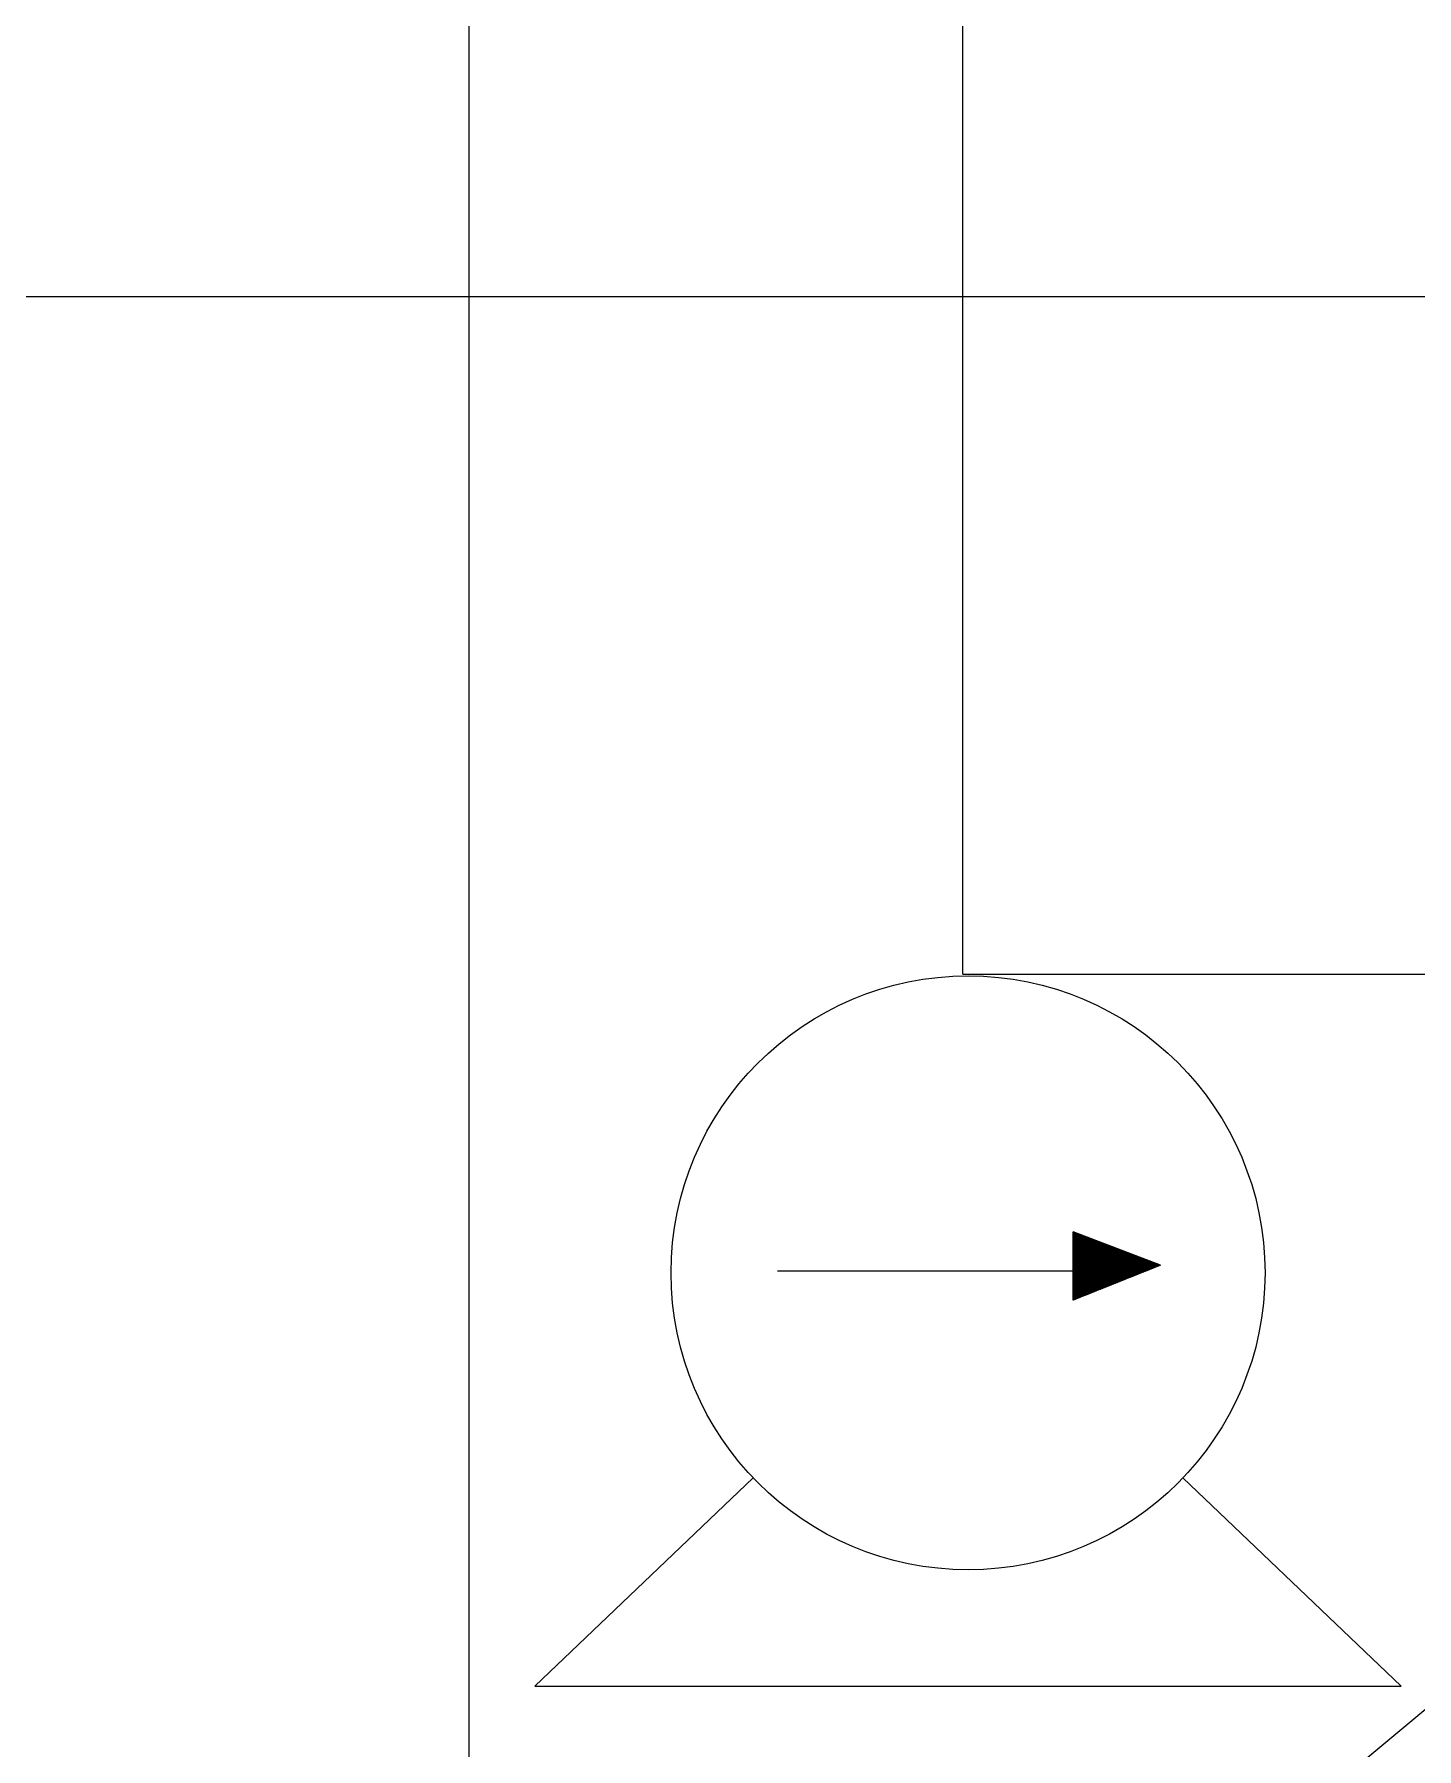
# Model space of a CAD drawing. Extents: x -22909.9 to -22897.8, y -4.7 to 4.1.
# Drawn here: x -22904.4469 to -22904.1653, y 0.3688 to 0.7179 of the extents above; entities that cross this region are included whole.
import ezdxf

# ---------------------------------------------------------------- set-up
doc = ezdxf.new("R2010")
doc.units = 0
doc.header["$MEASUREMENT"] = 0
doc.linetypes.add('DASHDOT', pattern=[1, 0.5, -0.25, 0, -0.25])
doc.layers.get('0').update_dxf_attribs({"linetype": 'CONTINUOUS'})
for name, color, linetype in [('DESCARGA', 5, 'CONTINUOUS'), ('DIB-018', 6, 'CONTINUOUS'), ('DIB-065', 4, 'CONTINUOUS')]:
    doc.layers.add(name, color=color, linetype=linetype)

# ---------------------------------------------------------------- blocks, each defined once
blk = doc.blocks.new('*X2')
at = {"color": 0}
for p, q in [((2.9814, 7.9321), (3.0087, 7.9593)), ((2.9819, 7.9334), (3.0085, 7.96)), ((2.9823, 7.9347), (3.0083, 7.9607)), ((2.9828, 7.9361), (3.0081, 7.9614)), ((2.9832, 7.9374), (3.0079, 7.962)), ((2.9837, 7.9387), (3.0077, 7.9627)), ((2.9841, 7.94), (3.0074, 7.9634)), ((2.9845, 7.9414), (3.0072, 7.9641)), ((2.985, 7.9427), (3.007, 7.9647)), ((2.9854, 7.944), (3.0068, 7.9654)), ((2.9859, 7.9453), (3.0066, 7.9661)), ((2.9863, 7.9467), (3.0064, 7.9667)), ((2.9867, 7.948), (3.0062, 7.9674)), ((2.9872, 7.9493), (3.006, 7.9681)), ((2.9876, 7.9506), (3.0057, 7.9688)), ((2.9881, 7.952), (3.0055, 7.9694)), ((2.9885, 7.9533), (3.0053, 7.9701)), ((2.989, 7.9546), (3.0051, 7.9708)), ((2.9894, 7.9559), (3.0049, 7.9714)), ((2.9898, 7.9573), (3.0047, 7.9721)), ((2.9903, 7.9586), (3.0045, 7.9728)), ((2.9907, 7.9599), (3.0043, 7.9735)), ((2.9912, 7.9612), (3.004, 7.9741)), ((2.9916, 7.9626), (3.0038, 7.9748)), ((2.992, 7.9639), (3.0036, 7.9755)), ((2.9925, 7.9652), (3.0034, 7.9761)), ((2.9929, 7.9665), (3.0032, 7.9768)), ((2.9934, 7.9679), (3.003, 7.9775)), ((2.9938, 7.9692), (3.0028, 7.9782)), ((2.9943, 7.9705), (3.0026, 7.9788)), ((2.9947, 7.9718), (3.0023, 7.9795)), ((2.9951, 7.9732), (3.0021, 7.9802)), ((2.9956, 7.9745), (3.0019, 7.9808)), ((2.996, 7.9758), (3.0017, 7.9815)), ((2.9965, 7.9771), (3.0015, 7.9822)), ((2.9969, 7.9785), (3.0013, 7.9829)), ((2.9973, 7.9798), (3.0011, 7.9835)), ((2.9978, 7.9811), (3.0009, 7.9842)), ((2.9982, 7.9824), (3.0006, 7.9849)), ((2.9987, 7.9838), (3.0004, 7.9855)), ((2.9991, 7.9851), (3.0002, 7.9862)), ((2.9996, 7.9864), (3, 7.9869)), ((2.9598, 7.8671), (3.0191, 7.9264)), ((2.9603, 7.8685), (3.0189, 7.9271)), ((2.9607, 7.8698), (3.0187, 7.9278)), ((2.9611, 7.8711), (3.0185, 7.9285)), ((2.9616, 7.8724), (3.0183, 7.9291)), ((2.962, 7.8738), (3.0181, 7.9298)), ((2.9625, 7.8751), (3.0178, 7.9305)), ((2.9629, 7.8764), (3.0176, 7.9311)), ((2.9633, 7.8777), (3.0174, 7.9318)), ((2.9638, 7.8791), (3.0172, 7.9325)), ((2.9642, 7.8804), (3.017, 7.9332)), ((2.9647, 7.8817), (3.0168, 7.9338)), ((2.9651, 7.883), (3.0166, 7.9345)), ((2.9656, 7.8844), (3.0164, 7.9352)), ((2.966, 7.8857), (3.0162, 7.9358)), ((2.9664, 7.887), (3.0159, 7.9365)), ((2.9669, 7.8883), (3.0157, 7.9372)), ((2.9673, 7.8897), (3.0155, 7.9379)), ((2.9678, 7.891), (3.0153, 7.9385)), ((2.9682, 7.8923), (3.0151, 7.9392)), ((2.9686, 7.8936), (3.0149, 7.9399)), ((2.9691, 7.895), (3.0147, 7.9405)), ((2.9695, 7.8963), (3.0145, 7.9412)), ((2.97, 7.8976), (3.0142, 7.9419)), ((2.9704, 7.8989), (3.014, 7.9426)), ((2.9708, 7.9003), (3.0138, 7.9432)), ((2.9713, 7.9016), (3.0136, 7.9439)), ((2.9717, 7.9029), (3.0134, 7.9446)), ((2.9722, 7.9042), (3.0132, 7.9452)), ((2.9726, 7.9056), (3.013, 7.9459)), ((2.9731, 7.9069), (3.0128, 7.9466)), ((2.9735, 7.9082), (3.0125, 7.9473)), ((2.9739, 7.9095), (3.0123, 7.9479)), ((2.9744, 7.9109), (3.0121, 7.9486)), ((2.9748, 7.9122), (3.0119, 7.9493)), ((2.9753, 7.9135), (3.0117, 7.9499)), ((2.9757, 7.9148), (3.0115, 7.9506)), ((2.9761, 7.9162), (3.0113, 7.9513)), ((2.9766, 7.9175), (3.0111, 7.952)), ((2.977, 7.9188), (3.0108, 7.9526)), ((2.9775, 7.9201), (3.0106, 7.9533)), ((2.9779, 7.9215), (3.0104, 7.954)), ((2.9784, 7.9228), (3.0102, 7.9546)), ((2.9788, 7.9241), (3.01, 7.9553)), ((2.9792, 7.9255), (3.0098, 7.956)), ((2.9797, 7.9268), (3.0096, 7.9567)), ((2.9801, 7.9281), (3.0094, 7.9573)), ((2.9806, 7.9294), (3.0091, 7.958)), ((2.981, 7.9308), (3.0089, 7.9587)), ((2.9382, 7.8022), (3.0295, 7.8935)), ((2.9386, 7.8035), (3.0293, 7.8942)), ((2.9391, 7.8048), (3.0291, 7.8949)), ((2.9395, 7.8062), (3.0289, 7.8956)), ((2.9399, 7.8075), (3.0287, 7.8962)), ((2.9404, 7.8088), (3.0285, 7.8969)), ((2.9408, 7.8101), (3.0283, 7.8976)), ((2.9413, 7.8115), (3.028, 7.8982)), ((2.9417, 7.8128), (3.0278, 7.8989)), ((2.9421, 7.8141), (3.0276, 7.8996)), ((2.9426, 7.8154), (3.0274, 7.9003)), ((2.943, 7.8168), (3.0272, 7.9009)), ((2.9435, 7.8181), (3.027, 7.9016)), ((2.9439, 7.8194), (3.0268, 7.9023)), ((2.9444, 7.8207), (3.0266, 7.9029)), ((2.9448, 7.8221), (3.0263, 7.9036)), ((2.9452, 7.8234), (3.0261, 7.9043)), ((2.9457, 7.8247), (3.0259, 7.905)), ((2.9461, 7.826), (3.0257, 7.9056)), ((2.9466, 7.8274), (3.0255, 7.9063)), ((2.947, 7.8287), (3.0253, 7.907)), ((2.9474, 7.83), (3.0251, 7.9076)), ((2.9479, 7.8313), (3.0249, 7.9083)), ((2.9483, 7.8327), (3.0246, 7.909)), ((2.9488, 7.834), (3.0244, 7.9097)), ((2.9492, 7.8353), (3.0242, 7.9103)), ((2.9497, 7.8366), (3.024, 7.911)), ((2.9501, 7.838), (3.0238, 7.9117)), ((2.9505, 7.8393), (3.0236, 7.9123)), ((2.951, 7.8406), (3.0234, 7.913)), ((2.9514, 7.8419), (3.0232, 7.9137)), ((2.9519, 7.8433), (3.0229, 7.9144)), ((2.9523, 7.8446), (3.0227, 7.915)), ((2.9527, 7.8459), (3.0225, 7.9157)), ((2.9532, 7.8472), (3.0223, 7.9164)), ((2.9536, 7.8486), (3.0221, 7.917)), ((2.9541, 7.8499), (3.0219, 7.9177)), ((2.9545, 7.8512), (3.0217, 7.9184)), ((2.955, 7.8526), (3.0215, 7.9191)), ((2.9554, 7.8539), (3.0212, 7.9197)), ((2.9558, 7.8552), (3.021, 7.9204)), ((2.9563, 7.8565), (3.0208, 7.9211)), ((2.9567, 7.8579), (3.0206, 7.9217)), ((2.9572, 7.8592), (3.0204, 7.9224)), ((2.9576, 7.8605), (3.0202, 7.9231)), ((2.958, 7.8618), (3.02, 7.9238)), ((2.9585, 7.8632), (3.0198, 7.9244)), ((2.9589, 7.8645), (3.0195, 7.9251)), ((2.9594, 7.8658), (3.0193, 7.9258)), ((2.9332, 7.7866), (3.0321, 7.8855)), ((2.9333, 7.7876), (3.0319, 7.8862)), ((2.9338, 7.7889), (3.0317, 7.8868)), ((2.9341, 7.7866), (3.0323, 7.8848)), ((2.9342, 7.7903), (3.0314, 7.8875)), ((2.9346, 7.7916), (3.0312, 7.8882)), ((2.935, 7.7866), (3.0325, 7.8841)), ((2.9351, 7.7929), (3.031, 7.8888)), ((2.9355, 7.7942), (3.0308, 7.8895)), ((2.9359, 7.7866), (3.0327, 7.8835)), ((2.936, 7.7956), (3.0306, 7.8902)), ((2.9364, 7.7969), (3.0304, 7.8909)), ((2.9368, 7.7982), (3.0302, 7.8915)), ((2.9368, 7.7866), (3.0329, 7.8828)), ((2.9373, 7.7995), (3.03, 7.8922)), ((2.9377, 7.8009), (3.0297, 7.8929)), ((2.9377, 7.7866), (3.0331, 7.8821)), ((2.9385, 7.7866), (3.0334, 7.8815)), ((2.9394, 7.7866), (3.0336, 7.8808)), ((2.9403, 7.7866), (3.0338, 7.8801)), ((2.9412, 7.7866), (3.034, 7.8794)), ((2.9421, 7.7866), (3.0342, 7.8788)), ((2.943, 7.7866), (3.0344, 7.8781)), ((2.9438, 7.7866), (3.0346, 7.8774)), ((2.9447, 7.7866), (3.0348, 7.8768)), ((2.9456, 7.7866), (3.0351, 7.8761)), ((2.9465, 7.7866), (3.0353, 7.8754)), ((2.9474, 7.7866), (3.0355, 7.8747)), ((2.9483, 7.7866), (3.0357, 7.8741)), ((2.9491, 7.7866), (3.0359, 7.8734)), ((2.95, 7.7866), (3.0361, 7.8727)), ((2.9509, 7.7866), (3.0363, 7.8721)), ((2.9518, 7.7866), (3.0365, 7.8714)), ((2.9527, 7.7866), (3.0367, 7.8707)), ((2.9536, 7.7866), (3.037, 7.87)), ((2.9544, 7.7866), (3.0372, 7.8694)), ((2.9553, 7.7866), (3.0374, 7.8687)), ((2.9562, 7.7866), (3.0376, 7.868)), ((2.9571, 7.7866), (3.0378, 7.8674)), ((2.958, 7.7866), (3.038, 7.8667)), ((2.9589, 7.7866), (3.0382, 7.866)), ((2.9598, 7.7866), (3.0384, 7.8653)), ((2.9606, 7.7866), (3.0387, 7.8647)), ((2.9615, 7.7866), (3.0389, 7.864)), ((2.9624, 7.7866), (3.0391, 7.8633)), ((2.9633, 7.7866), (3.0393, 7.8627)), ((2.9642, 7.7866), (3.0395, 7.862)), ((2.9651, 7.7866), (3.0397, 7.8613)), ((2.9659, 7.7866), (3.0399, 7.8606)), ((2.9668, 7.7866), (3.0401, 7.86)), ((2.9677, 7.7866), (3.0404, 7.8593)), ((2.9686, 7.7866), (3.0406, 7.8586)), ((2.9695, 7.7866), (3.0408, 7.8579)), ((2.9704, 7.7866), (3.041, 7.8573)), ((2.9712, 7.7866), (3.0412, 7.8566)), ((2.9721, 7.7866), (3.0414, 7.8559)), ((2.973, 7.7866), (3.0416, 7.8553)), ((2.9739, 7.7866), (3.0418, 7.8546)), ((2.9748, 7.7866), (3.0421, 7.8539)), ((2.9757, 7.7866), (3.0423, 7.8532)), ((2.9765, 7.7866), (3.0425, 7.8526)), ((2.9774, 7.7866), (3.0427, 7.8519)), ((2.9783, 7.7866), (3.0429, 7.8512)), ((2.9792, 7.7866), (3.0431, 7.8506)), ((2.9801, 7.7866), (3.0433, 7.8499)), ((2.981, 7.7866), (3.0435, 7.8492)), ((2.9818, 7.7866), (3.0438, 7.8485)), ((2.9827, 7.7866), (3.044, 7.8479)), ((2.9836, 7.7866), (3.0442, 7.8472)), ((2.9845, 7.7866), (3.0444, 7.8465)), ((2.9854, 7.7866), (3.0446, 7.8459)), ((2.9863, 7.7866), (3.0448, 7.8452)), ((2.9872, 7.7866), (3.045, 7.8445)), ((2.988, 7.7866), (3.0452, 7.8438)), ((2.9889, 7.7866), (3.0455, 7.8432)), ((2.9898, 7.7866), (3.0457, 7.8425)), ((2.9907, 7.7866), (3.0459, 7.8418)), ((2.9916, 7.7866), (3.0461, 7.8412)), ((2.9925, 7.7866), (3.0463, 7.8405)), ((2.9933, 7.7866), (3.0465, 7.8398)), ((2.9942, 7.7866), (3.0467, 7.8391)), ((2.9951, 7.7866), (3.0469, 7.8385)), ((2.996, 7.7866), (3.0472, 7.8378)), ((2.9969, 7.7866), (3.0474, 7.8371)), ((2.9978, 7.7866), (3.0476, 7.8365)), ((2.9986, 7.7866), (3.0478, 7.8358)), ((2.9995, 7.7866), (3.048, 7.8351)), ((3.0004, 7.7866), (3.0482, 7.8344)), ((3.0013, 7.7866), (3.0484, 7.8338)), ((3.0022, 7.7866), (3.0486, 7.8331)), ((3.0031, 7.7866), (3.0489, 7.8324)), ((3.0039, 7.7866), (3.0491, 7.8318)), ((3.0048, 7.7866), (3.0493, 7.8311)), ((3.0057, 7.7866), (3.0495, 7.8304)), ((3.0066, 7.7866), (3.0497, 7.8297)), ((3.0075, 7.7866), (3.0499, 7.8291)), ((3.0084, 7.7866), (3.0501, 7.8284)), ((3.0092, 7.7866), (3.0503, 7.8277)), ((3.0101, 7.7866), (3.0506, 7.8271)), ((3.011, 7.7866), (3.0508, 7.8264)), ((3.0119, 7.7866), (3.051, 7.8257)), ((3.0128, 7.7866), (3.0512, 7.825)), ((3.0137, 7.7866), (3.0514, 7.8244)), ((3.0146, 7.7866), (3.0516, 7.8237)), ((3.0154, 7.7866), (3.0518, 7.823)), ((3.0163, 7.7866), (3.052, 7.8224)), ((3.0172, 7.7866), (3.0523, 7.8217)), ((3.0181, 7.7866), (3.0525, 7.821)), ((3.019, 7.7866), (3.0527, 7.8203)), ((3.0199, 7.7866), (3.0529, 7.8197)), ((3.0207, 7.7866), (3.0531, 7.819)), ((3.0216, 7.7866), (3.0533, 7.8183)), ((3.0225, 7.7866), (3.0535, 7.8177)), ((3.0234, 7.7866), (3.0537, 7.817)), ((3.0243, 7.7866), (3.054, 7.8163)), ((3.0252, 7.7866), (3.0542, 7.8156)), ((3.026, 7.7866), (3.0544, 7.815)), ((3.0269, 7.7866), (3.0546, 7.8143)), ((3.0278, 7.7866), (3.0548, 7.8136)), ((3.0287, 7.7866), (3.055, 7.813)), ((3.0296, 7.7866), (3.0552, 7.8123)), ((3.0305, 7.7866), (3.0554, 7.8116)), ((3.0313, 7.7866), (3.0556, 7.8109)), ((3.0322, 7.7866), (3.0559, 7.8103)), ((3.0331, 7.7866), (3.0561, 7.8096)), ((3.034, 7.7866), (3.0563, 7.8089)), ((3.0349, 7.7866), (3.0565, 7.8083)), ((3.0358, 7.7866), (3.0567, 7.8076)), ((3.0366, 7.7866), (3.0569, 7.8069)), ((3.0375, 7.7866), (3.0571, 7.8062)), ((3.0384, 7.7866), (3.0573, 7.8056)), ((3.0393, 7.7866), (3.0576, 7.8049)), ((3.0402, 7.7866), (3.0578, 7.8042)), ((3.0411, 7.7866), (3.058, 7.8036)), ((3.042, 7.7866), (3.0582, 7.8029)), ((3.0428, 7.7866), (3.0584, 7.8022)), ((3.0437, 7.7866), (3.0586, 7.8015)), ((3.0446, 7.7866), (3.0588, 7.8009)), ((3.0455, 7.7866), (3.059, 7.8002)), ((3.0464, 7.7866), (3.0593, 7.7995)), ((3.0473, 7.7866), (3.0595, 7.7989)), ((3.0481, 7.7866), (3.0597, 7.7982)), ((3.049, 7.7866), (3.0599, 7.7975)), ((3.0499, 7.7866), (3.0601, 7.7968)), ((3.0508, 7.7866), (3.0603, 7.7962)), ((3.0517, 7.7866), (3.0605, 7.7955)), ((3.0526, 7.7866), (3.0607, 7.7948)), ((3.0534, 7.7866), (3.061, 7.7942)), ((3.0543, 7.7866), (3.0612, 7.7935)), ((3.0552, 7.7866), (3.0614, 7.7928)), ((3.0561, 7.7866), (3.0616, 7.7921)), ((3.057, 7.7866), (3.0618, 7.7915)), ((3.0579, 7.7866), (3.062, 7.7908)), ((3.0587, 7.7866), (3.0622, 7.7901)), ((3.0596, 7.7866), (3.0624, 7.7895)), ((3.0605, 7.7866), (3.0627, 7.7888)), ((3.0614, 7.7866), (3.0629, 7.7881)), ((3.0623, 7.7866), (3.0631, 7.7874)), ((3.0632, 7.7866), (3.0633, 7.7868))]:
    blk.add_line(p, q, dxfattribs=at)
blk = doc.blocks.new('FLECHA')
for p, q in [((0.0079, 0.0975), (-0.0403, -0.047)), ((0.0079, 0.0975), (0.0536, -0.047)), ((-0.0403, -0.047), (0.0536, -0.047))]:
    blk.add_line(p, q)
at = {"xscale": 0.7200000000000001, "yscale": 0.7200000000000001, "zscale": 0.7200000000000001}
blk.add_blockref('*X2', (-2.152, -5.6534), dxfattribs=at)

msp = doc.modelspace()

# ---------------------------------------------------------------- linework, layer by layer
at = {"layer": 'DESCARGA'}
for p, q in [((-22904.25778, 0.52648), (-22904.25778, 0.8772)), ((-22904.25778, 0.52648), (-22904.16218, 0.52648)), ((-22904.29553, 0.46612), (-22904.22827, 0.46612)), ((-22904.30046, 0.42393), (-22904.34492, 0.38149)), ((-22904.21296, 0.42393), (-22904.16849, 0.38149)), ((-22904.34492, 0.38149), (-22904.16849, 0.38149))]:
    msp.add_line(p, q, dxfattribs=at)
msp.add_circle((-22904.25671, 0.46568), 0.06048, dxfattribs=at)
at = {"layer": 'DIB-018', "linetype": 'DASHDOT'}
msp.add_line((-22903.27831, 1.11452), (-22904.35831, 0.21452), dxfattribs=at)
at = {"layer": 'DIB-018'}
msp.add_line((-22909.34717, 0.66452), (-22898.03131, 0.66452), dxfattribs=at)
at = {"layer": 'DIB-065'}
msp.add_line((-22904.35831, -0.10048), (-22904.35831, 1.42952), dxfattribs=at)

# ---------------------------------------------------------------- block references
at = {"layer": 'DESCARGA', "xscale": 0.1480448284654501, "yscale": -0.1232106188995502, "zscale": 0.1480448284654501, "rotation": 90}
msp.add_blockref('FLECHA', (-22904.22953, 0.46607), dxfattribs=at)

doc.saveas('drawing.dxf')
